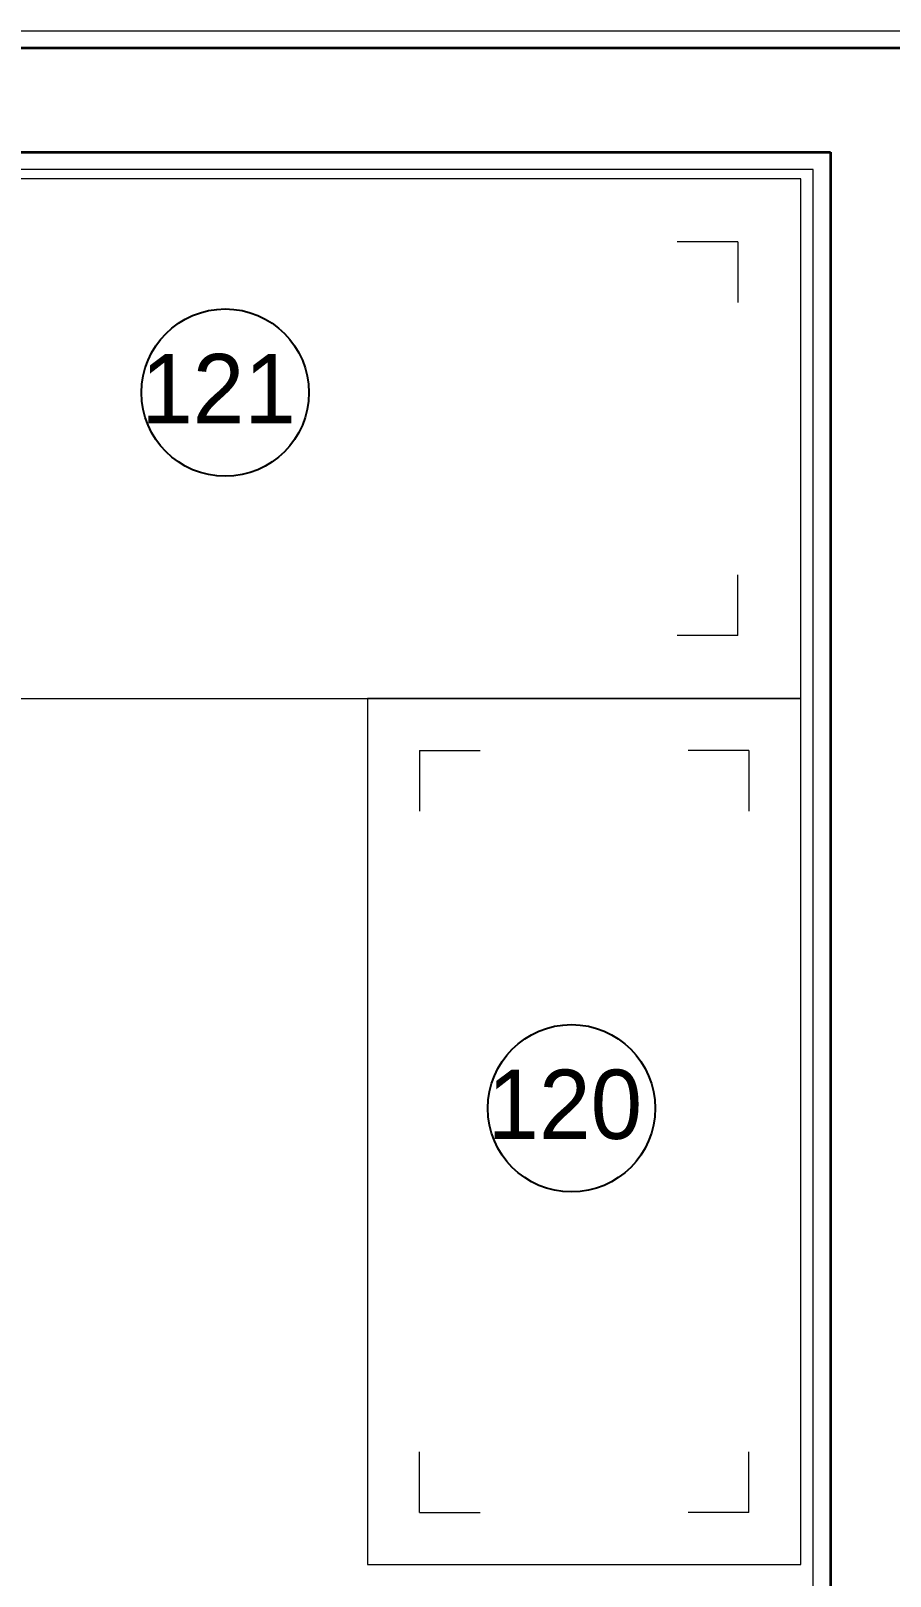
# Model space of a CAD drawing. Header units: millimetres. Extents: x -34838 to 729576, y -214038 to 121482.
# Drawn here: x 607927 to 608919, y -53057 to -51273 of the extents above; entities that cross this region are included whole.
import ezdxf

# ---------------------------------------------------------------- set-up
doc = ezdxf.new("R2010")
doc.units = ezdxf.units.MM
doc.header["$MEASUREMENT"] = 0
for name, color, linetype, lineweight in [('АБ _ 0 _ СТІНИ _ ЗОВНІШНІ .3D_Ном._пера__27', 7, 'Continuous', 35), ('АП _ ТЕП _ ЗОНИ ПРИМІЩЕНЬ .3D_Ном._пера__122', 255, 'Continuous', 0), ('ТХ Вспомогательное оборудование', 86, 'Continuous', 9)]:
    doc.layers.add(name, color=color, linetype=linetype, lineweight=lineweight)

# ---------------------------------------------------------------- blocks, each defined once
blk = doc.blocks.new('Стеллаж СН-1000 серия 500')
at = {"layer": 'ТХ Вспомогательное оборудование', "color": 0}
blk.add_lwpolyline([(0, 0), (1000, 0), (1000, 500), (0, 500)], close=True, dxfattribs=at)
for points in [[(60, 440), (60, 370)], [(60, 440), (130, 440)], [(940, 440), (870, 440)], [(940, 440), (940, 370)], [(60, 60), (60, 130)], [(940, 60), (940, 130)], [(60, 60), (130, 60)], [(940, 60), (870, 60)]]:
    blk.add_lwpolyline(points, dxfattribs=at)
blk = doc.blocks.new('Стеллаж СН-1400 серия 600')
at = {"layer": 'ТХ Вспомогательное оборудование', "color": 0}
blk.add_lwpolyline([(0, 0), (1400, 0), (1400, 600), (0, 600)], close=True, dxfattribs=at)
for points in [[(72.7, 527.3), (72.7, 457.3)], [(72.7, 527.3), (142.7, 527.3)], [(1327.3, 527.3), (1257.3, 527.3)], [(1327.3, 527.3), (1327.3, 457.3)], [(72.7, 72.7), (72.7, 142.7)], [(1327.3, 72.7), (1327.3, 142.7)], [(72.7, 72.7), (142.7, 72.7)], [(1327.3, 72.7), (1257.3, 72.7)]]:
    blk.add_lwpolyline(points, dxfattribs=at)

msp = doc.modelspace()

# ---------------------------------------------------------------- linework, layer by layer
at = {"color": 3}
for centre in [(608151.6, -51690.8), (608551.1, -52517.1)]:
    msp.add_circle(centre, 96.6, dxfattribs=at)
at = {"layer": 'АБ _ 0 _ СТІНИ _ ЗОВНІШНІ .3D_Ном._пера__27', "color": 7, "linetype": 'Continuous', "lineweight": 35}
for p, q in [((608970, -51293.2), (604240, -51293.2)), ((604360, -51413.2), (608850, -51413.2)), ((608850, -51413.2), (608850, -54194.5))]:
    msp.add_line(p, q, dxfattribs=at)
at = {"layer": 'АП _ ТЕП _ ЗОНИ ПРИМІЩЕНЬ .3D_Ном._пера__122', "color": 255, "linetype": 'Continuous', "lineweight": 0}
for p, q in [((604220, -51273.2), (608990, -51273.2)), ((608830, -51433.2), (604380, -51433.2)), ((608830, -54214.5), (608830, -51433.2))]:
    msp.add_line(p, q, dxfattribs=at)

# ---------------------------------------------------------------- block references
at = {"layer": 'ТХ Вспомогательное оборудование', "color": 1}
msp.add_blockref('Стеллаж СН-1400 серия 600', (607415.6, -52043.9), dxfattribs=at)
at = {"layer": 'ТХ Вспомогательное оборудование', "color": 1, "rotation": 90}
msp.add_blockref('Стеллаж СН-1000 серия 500', (608815.6, -53043.9), dxfattribs=at)

# ---------------------------------------------------------------- texts
at = {"color": 3, "char_height": 80, "attachment_point": 1}
for s, insert in [('\\pxqc;121', (607916.3, -51646.2)), ('\\pxqc;120', (608315.8, -52472.5))]:
    msp.add_mtext_dynamic_manual_height_columns(s, width=455.137, gutter_width=12.5, heights=[44.7], dxfattribs=dict(at, insert=insert))

doc.saveas('drawing.dxf')
